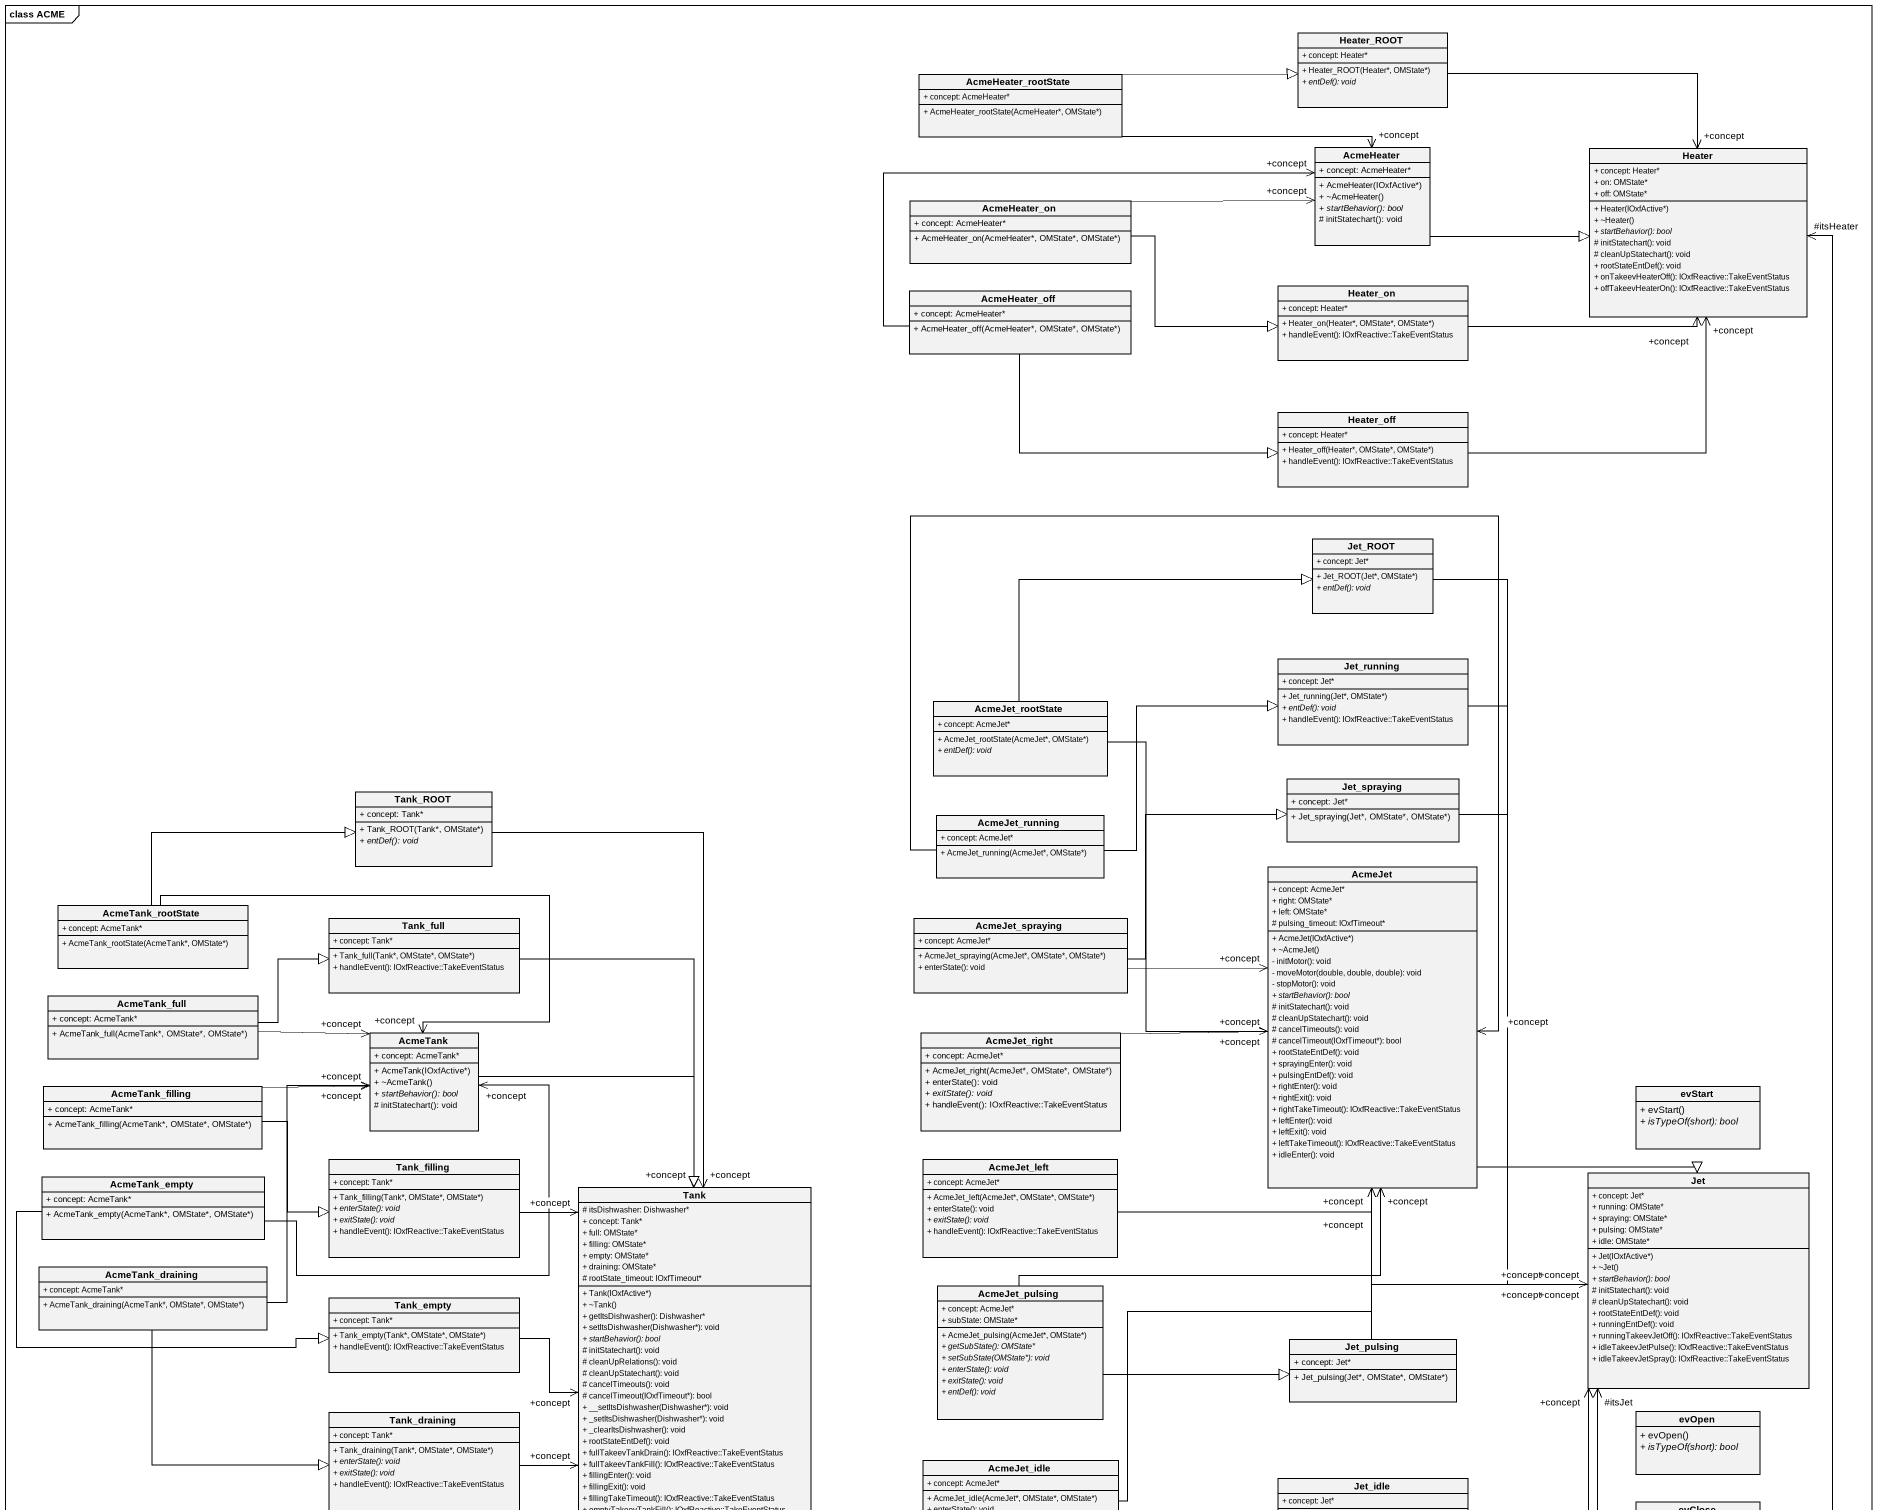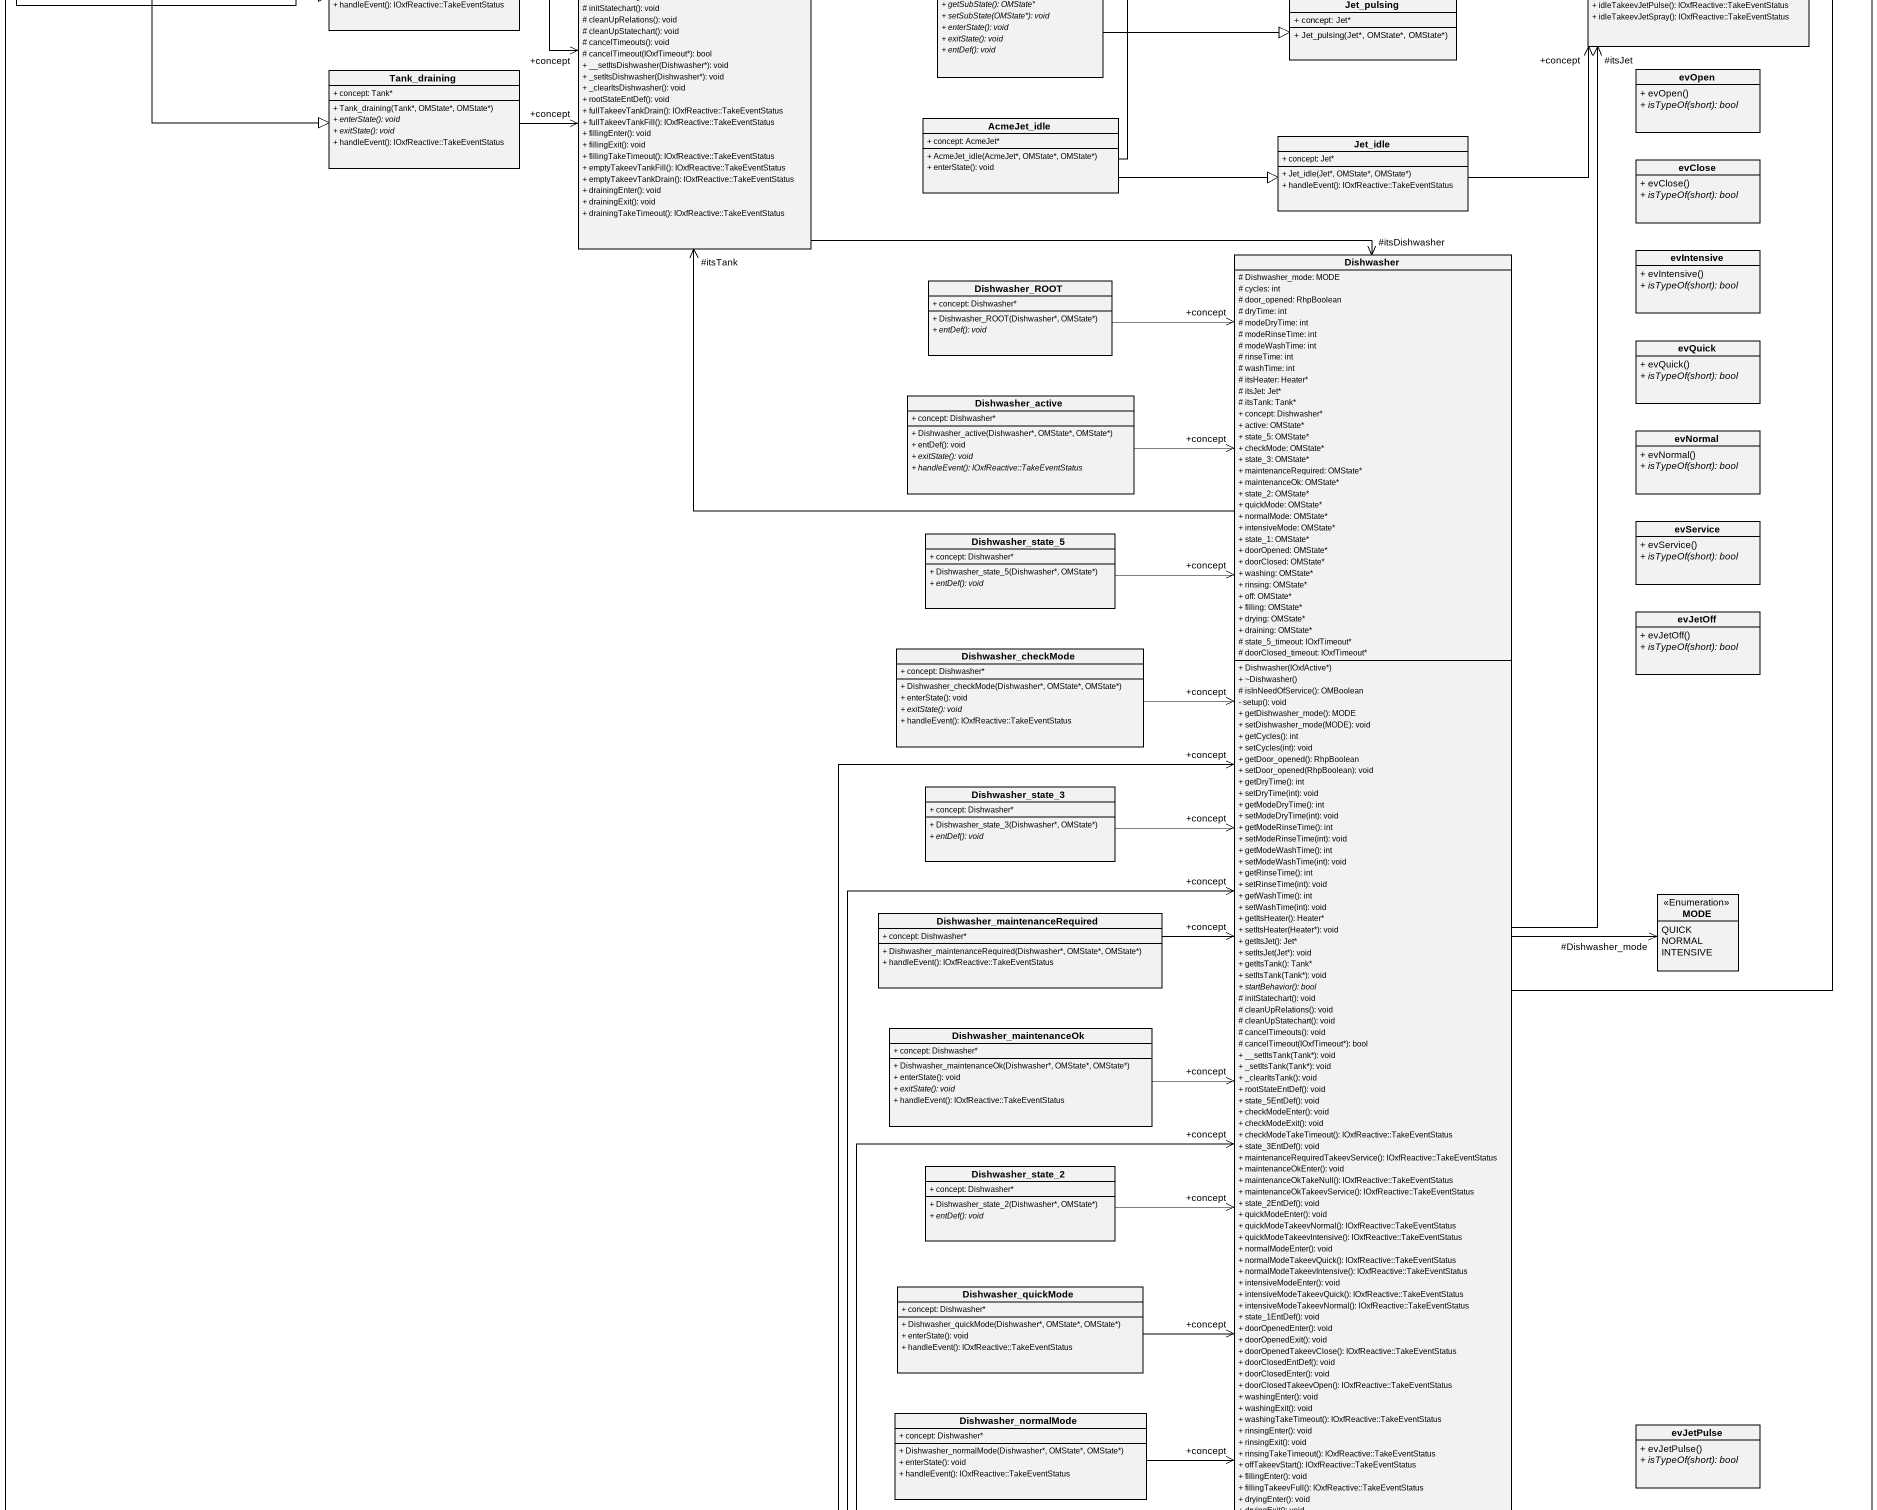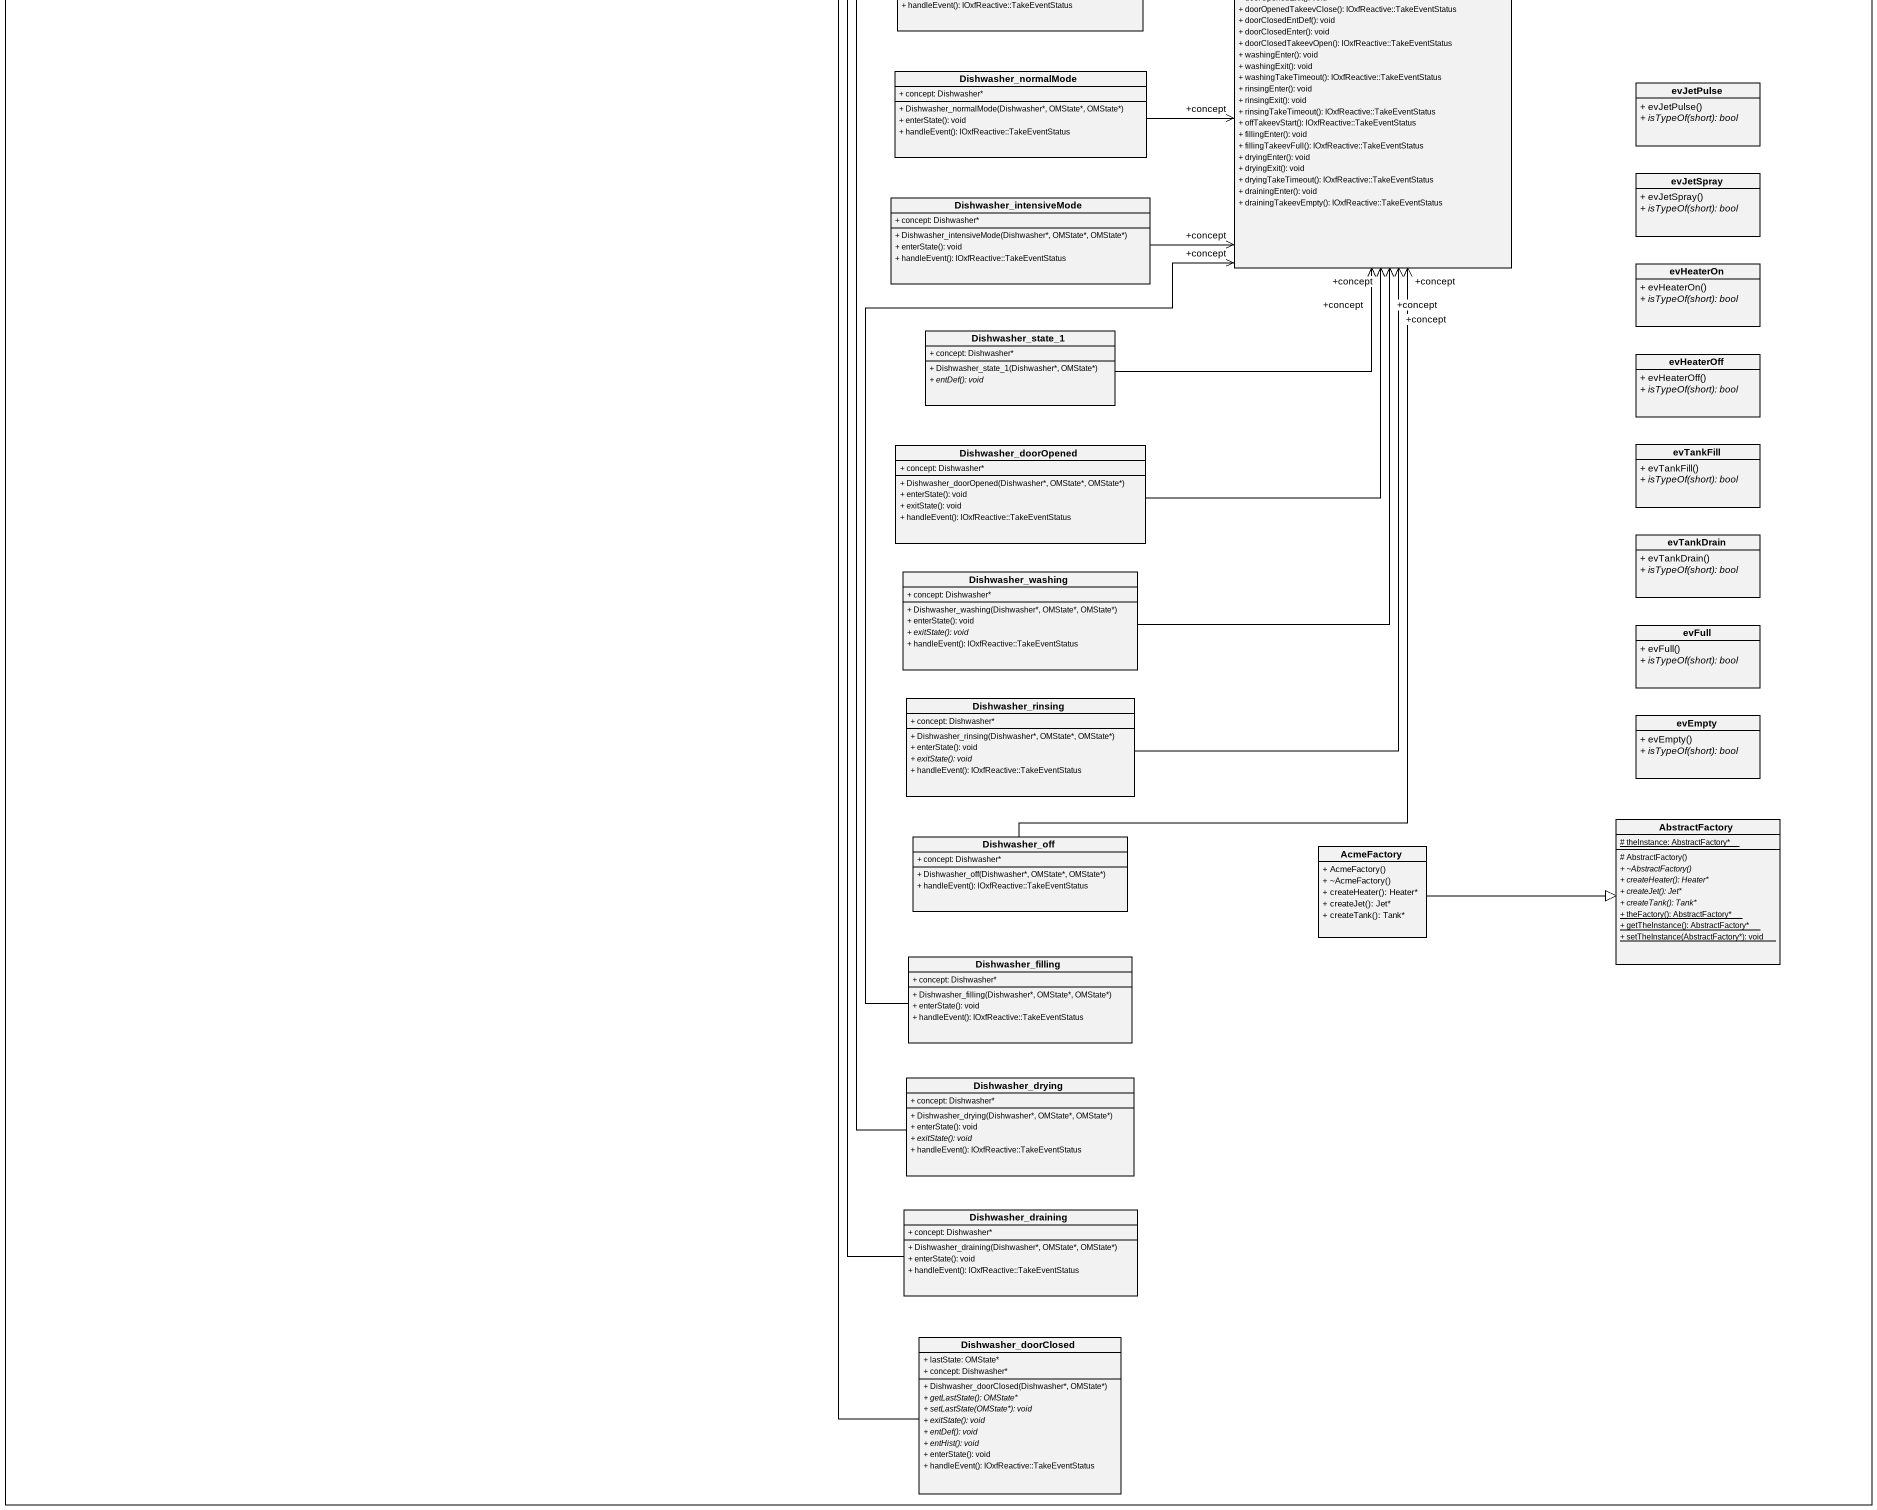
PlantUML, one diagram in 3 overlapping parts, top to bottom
@startuml
mainframe class ACME
hide circle
hide empty members
skinparam classAttributeIconSize 0
class Heater_ROOT {
  + concept: Heater*
  + Heater_ROOT(Heater*, OMState*)
  {abstract} + entDef(): void
}
class AcmeHeater_rootState {
  + concept: AcmeHeater*
  + AcmeHeater_rootState(AcmeHeater*, OMState*)
}
class AcmeHeater {
  + concept: AcmeHeater*
  + AcmeHeater(IOxfActive*)
  + ~AcmeHeater()
  {abstract} + startBehavior(): bool
  # initStatechart(): void
}
class Heater {
  + concept: Heater*
  + on: OMState*
  + off: OMState*
  + Heater(IOxfActive*)
  + ~Heater()
  {abstract} + startBehavior(): bool
  # initStatechart(): void
  # cleanUpStatechart(): void
  + rootStateEntDef(): void
  + onTakeevHeaterOff(): IOxfReactive::TakeEventStatus
  + offTakeevHeaterOn(): IOxfReactive::TakeEventStatus
}
class AcmeHeater_on {
  + concept: AcmeHeater*
  + AcmeHeater_on(AcmeHeater*, OMState*, OMState*)
}
class AcmeHeater_off {
  + concept: AcmeHeater*
  + AcmeHeater_off(AcmeHeater*, OMState*, OMState*)
}
class Heater_on {
  + concept: Heater*
  + Heater_on(Heater*, OMState*, OMState*)
  + handleEvent(): IOxfReactive::TakeEventStatus
}
class Heater_off {
  + concept: Heater*
  + Heater_off(Heater*, OMState*, OMState*)
  + handleEvent(): IOxfReactive::TakeEventStatus
}
class Jet_ROOT {
  + concept: Jet*
  + Jet_ROOT(Jet*, OMState*)
  {abstract} + entDef(): void
}
class Jet_running {
  + concept: Jet*
  + Jet_running(Jet*, OMState*)
  {abstract} + entDef(): void
  + handleEvent(): IOxfReactive::TakeEventStatus
}
class AcmeJet_rootState {
  + concept: AcmeJet*
  + AcmeJet_rootState(AcmeJet*, OMState*)
  {abstract} + entDef(): void
}
class Jet_spraying {
  + concept: Jet*
  + Jet_spraying(Jet*, OMState*, OMState*)
}
class Tank_ROOT {
  + concept: Tank*
  + Tank_ROOT(Tank*, OMState*)
  {abstract} + entDef(): void
}
class AcmeJet_running {
  + concept: AcmeJet*
  + AcmeJet_running(AcmeJet*, OMState*)
}
class AcmeJet {
  + concept: AcmeJet*
  + right: OMState*
  + left: OMState*
  # pulsing_timeout: IOxfTimeout*
  + AcmeJet(IOxfActive*)
  + ~AcmeJet()
  - initMotor(): void
  - moveMotor(double, double, double): void
  - stopMotor(): void
  {abstract} + startBehavior(): bool
  # initStatechart(): void
  # cleanUpStatechart(): void
  # cancelTimeouts(): void
  # cancelTimeout(IOxfTimeout*): bool
  + rootStateEntDef(): void
  + sprayingEnter(): void
  + pulsingEntDef(): void
  + rightEnter(): void
  + rightExit(): void
  + rightTakeTimeout(): IOxfReactive::TakeEventStatus
  + leftEnter(): void
  + leftExit(): void
  + leftTakeTimeout(): IOxfReactive::TakeEventStatus
  + idleEnter(): void
}
class AcmeTank_rootState {
  + concept: AcmeTank*
  + AcmeTank_rootState(AcmeTank*, OMState*)
}
class Tank_full {
  + concept: Tank*
  + Tank_full(Tank*, OMState*, OMState*)
  + handleEvent(): IOxfReactive::TakeEventStatus
}
class AcmeJet_spraying {
  + concept: AcmeJet*
  + AcmeJet_spraying(AcmeJet*, OMState*, OMState*)
  + enterState(): void
}
class AcmeTank_full {
  + concept: AcmeTank*
  + AcmeTank_full(AcmeTank*, OMState*, OMState*)
}
class AcmeTank {
  + concept: AcmeTank*
  + AcmeTank(IOxfActive*)
  + ~AcmeTank()
  {abstract} + startBehavior(): bool
  # initStatechart(): void
}
class AcmeJet_right {
  + concept: AcmeJet*
  + AcmeJet_right(AcmeJet*, OMState*, OMState*)
  + enterState(): void
  {abstract} + exitState(): void
  + handleEvent(): IOxfReactive::TakeEventStatus
}
class AcmeTank_filling {
  + concept: AcmeTank*
  + AcmeTank_filling(AcmeTank*, OMState*, OMState*)
}
class evStart {
  + evStart()
  {abstract} + isTypeOf(short): bool
}
class AcmeTank_empty {
  + concept: AcmeTank*
  + AcmeTank_empty(AcmeTank*, OMState*, OMState*)
}
class Tank_filling {
  + concept: Tank*
  + Tank_filling(Tank*, OMState*, OMState*)
  {abstract} + enterState(): void
  {abstract} + exitState(): void
  + handleEvent(): IOxfReactive::TakeEventStatus
}
class Tank {
  # itsDishwasher: Dishwasher*
  + concept: Tank*
  + full: OMState*
  + filling: OMState*
  + empty: OMState*
  + draining: OMState*
  # rootState_timeout: IOxfTimeout*
  + Tank(IOxfActive*)
  + ~Tank()
  + getItsDishwasher(): Dishwasher*
  + setItsDishwasher(Dishwasher*): void
  {abstract} + startBehavior(): bool
  # initStatechart(): void
  # cleanUpRelations(): void
  # cleanUpStatechart(): void
  # cancelTimeouts(): void
  # cancelTimeout(IOxfTimeout*): bool
  + __setItsDishwasher(Dishwasher*): void
  + _setItsDishwasher(Dishwasher*): void
  + _clearItsDishwasher(): void
  + rootStateEntDef(): void
  + fullTakeevTankDrain(): IOxfReactive::TakeEventStatus
  + fullTakeevTankFill(): IOxfReactive::TakeEventStatus
  + fillingEnter(): void
  + fillingExit(): void
  + fillingTakeTimeout(): IOxfReactive::TakeEventStatus
  + emptyTakeevTankFill(): IOxfReactive::TakeEventStatus
  + emptyTakeevTankDrain(): IOxfReactive::TakeEventStatus
  + drainingEnter(): void
  + drainingExit(): void
  + drainingTakeTimeout(): IOxfReactive::TakeEventStatus
}
class AcmeJet_left {
  + concept: AcmeJet*
  + AcmeJet_left(AcmeJet*, OMState*, OMState*)
  + enterState(): void
  {abstract} + exitState(): void
  + handleEvent(): IOxfReactive::TakeEventStatus
}
class Jet {
  + concept: Jet*
  + running: OMState*
  + spraying: OMState*
  + pulsing: OMState*
  + idle: OMState*
  + Jet(IOxfActive*)
  + ~Jet()
  {abstract} + startBehavior(): bool
  # initStatechart(): void
  # cleanUpStatechart(): void
  + rootStateEntDef(): void
  + runningEntDef(): void
  + runningTakeevJetOff(): IOxfReactive::TakeEventStatus
  + idleTakeevJetPulse(): IOxfReactive::TakeEventStatus
  + idleTakeevJetSpray(): IOxfReactive::TakeEventStatus
}
class AcmeTank_draining {
  + concept: AcmeTank*
  + AcmeTank_draining(AcmeTank*, OMState*, OMState*)
}
class Tank_empty {
  + concept: Tank*
  + Tank_empty(Tank*, OMState*, OMState*)
  + handleEvent(): IOxfReactive::TakeEventStatus
}
class AcmeJet_pulsing {
  + concept: AcmeJet*
  + subState: OMState*
  + AcmeJet_pulsing(AcmeJet*, OMState*)
  {abstract} + getSubState(): OMState*
  {abstract} + setSubState(OMState*): void
  {abstract} + enterState(): void
  {abstract} + exitState(): void
  {abstract} + entDef(): void
}
class Jet_pulsing {
  + concept: Jet*
  + Jet_pulsing(Jet*, OMState*, OMState*)
}
class Tank_draining {
  + concept: Tank*
  + Tank_draining(Tank*, OMState*, OMState*)
  {abstract} + enterState(): void
  {abstract} + exitState(): void
  + handleEvent(): IOxfReactive::TakeEventStatus
}
class evOpen {
  + evOpen()
  {abstract} + isTypeOf(short): bool
}
class AcmeJet_idle {
  + concept: AcmeJet*
  + AcmeJet_idle(AcmeJet*, OMState*, OMState*)
  + enterState(): void
}
class Jet_idle {
  + concept: Jet*
  + Jet_idle(Jet*, OMState*, OMState*)
  + handleEvent(): IOxfReactive::TakeEventStatus
}
class evClose {
  + evClose()
  {abstract} + isTypeOf(short): bool
}
class Dishwasher {
  # Dishwasher_mode: MODE
  # cycles: int
  # door_opened: RhpBoolean
  # dryTime: int
  # modeDryTime: int
  # modeRinseTime: int
  # modeWashTime: int
  # rinseTime: int
  # washTime: int
  # itsHeater: Heater*
  # itsJet: Jet*
  # itsTank: Tank*
  + concept: Dishwasher*
  + active: OMState*
  + state_5: OMState*
  + checkMode: OMState*
  + state_3: OMState*
  + maintenanceRequired: OMState*
  + maintenanceOk: OMState*
  + state_2: OMState*
  + quickMode: OMState*
  + normalMode: OMState*
  + intensiveMode: OMState*
  + state_1: OMState*
  + doorOpened: OMState*
  + doorClosed: OMState*
  + washing: OMState*
  + rinsing: OMState*
  + off: OMState*
  + filling: OMState*
  + drying: OMState*
  + draining: OMState*
  # state_5_timeout: IOxfTimeout*
  # doorClosed_timeout: IOxfTimeout*
  + Dishwasher(IOxfActive*)
  + ~Dishwasher()
  # isInNeedOfService(): OMBoolean
  - setup(): void
  + getDishwasher_mode(): MODE
  + setDishwasher_mode(MODE): void
  + getCycles(): int
  + setCycles(int): void
  + getDoor_opened(): RhpBoolean
  + setDoor_opened(RhpBoolean): void
  + getDryTime(): int
  + setDryTime(int): void
  + getModeDryTime(): int
  + setModeDryTime(int): void
  + getModeRinseTime(): int
  + setModeRinseTime(int): void
  + getModeWashTime(): int
  + setModeWashTime(int): void
  + getRinseTime(): int
  + setRinseTime(int): void
  + getWashTime(): int
  + setWashTime(int): void
  + getItsHeater(): Heater*
  + setItsHeater(Heater*): void
  + getItsJet(): Jet*
  + setItsJet(Jet*): void
  + getItsTank(): Tank*
  + setItsTank(Tank*): void
  {abstract} + startBehavior(): bool
  # initStatechart(): void
  # cleanUpRelations(): void
  # cleanUpStatechart(): void
  # cancelTimeouts(): void
  # cancelTimeout(IOxfTimeout*): bool
  + __setItsTank(Tank*): void
  + _setItsTank(Tank*): void
  + _clearItsTank(): void
  + rootStateEntDef(): void
  + state_5EntDef(): void
  + checkModeEnter(): void
  + checkModeExit(): void
  + checkModeTakeTimeout(): IOxfReactive::TakeEventStatus
  + state_3EntDef(): void
  + maintenanceRequiredTakeevService(): IOxfReactive::TakeEventStatus
  + maintenanceOkEnter(): void
  + maintenanceOkTakeNull(): IOxfReactive::TakeEventStatus
  + maintenanceOkTakeevService(): IOxfReactive::TakeEventStatus
  + state_2EntDef(): void
  + quickModeEnter(): void
  + quickModeTakeevNormal(): IOxfReactive::TakeEventStatus
  + quickModeTakeevIntensive(): IOxfReactive::TakeEventStatus
  + normalModeEnter(): void
  + normalModeTakeevQuick(): IOxfReactive::TakeEventStatus
  + normalModeTakeevIntensive(): IOxfReactive::TakeEventStatus
  + intensiveModeEnter(): void
  + intensiveModeTakeevQuick(): IOxfReactive::TakeEventStatus
  + intensiveModeTakeevNormal(): IOxfReactive::TakeEventStatus
  + state_1EntDef(): void
  + doorOpenedEnter(): void
  + doorOpenedExit(): void
  + doorOpenedTakeevClose(): IOxfReactive::TakeEventStatus
  + doorClosedEntDef(): void
  + doorClosedEnter(): void
  + doorClosedTakeevOpen(): IOxfReactive::TakeEventStatus
  + washingEnter(): void
  + washingExit(): void
  + washingTakeTimeout(): IOxfReactive::TakeEventStatus
  + rinsingEnter(): void
  + rinsingExit(): void
  + rinsingTakeTimeout(): IOxfReactive::TakeEventStatus
  + offTakeevStart(): IOxfReactive::TakeEventStatus
  + fillingEnter(): void
  + fillingTakeevFull(): IOxfReactive::TakeEventStatus
  + dryingEnter(): void
  + dryingExit(): void
  + dryingTakeTimeout(): IOxfReactive::TakeEventStatus
  + drainingEnter(): void
  + drainingTakeevEmpty(): IOxfReactive::TakeEventStatus
}
class evIntensive {
  + evIntensive()
  {abstract} + isTypeOf(short): bool
}
class Dishwasher_ROOT {
  + concept: Dishwasher*
  + Dishwasher_ROOT(Dishwasher*, OMState*)
  {abstract} + entDef(): void
}
class evQuick {
  + evQuick()
  {abstract} + isTypeOf(short): bool
}
class Dishwasher_active {
  + concept: Dishwasher*
  + Dishwasher_active(Dishwasher*, OMState*, OMState*)
  + entDef(): void
  {abstract} + exitState(): void
  {abstract} + handleEvent(): IOxfReactive::TakeEventStatus
}
class evNormal {
  + evNormal()
  {abstract} + isTypeOf(short): bool
}
class Dishwasher_state_5 {
  + concept: Dishwasher*
  + Dishwasher_state_5(Dishwasher*, OMState*)
  {abstract} + entDef(): void
}
class evService {
  + evService()
  {abstract} + isTypeOf(short): bool
}
class evJetOff {
  + evJetOff()
  {abstract} + isTypeOf(short): bool
}
class Dishwasher_checkMode {
  + concept: Dishwasher*
  + Dishwasher_checkMode(Dishwasher*, OMState*, OMState*)
  + enterState(): void
  {abstract} + exitState(): void
  + handleEvent(): IOxfReactive::TakeEventStatus
}
class Dishwasher_state_3 {
  + concept: Dishwasher*
  + Dishwasher_state_3(Dishwasher*, OMState*)
  {abstract} + entDef(): void
}
enum MODE <<Enumeration>> {
  QUICK
  NORMAL
  INTENSIVE
}
class "Dishwasher_maintenanceRequired" as Dishwasher_2 {
  + concept: Dishwasher*
  + Dishwasher_maintenanceRequired(Dishwasher*, OMState*, OMState*)
  + handleEvent(): IOxfReactive::TakeEventStatus
}
class Dishwasher_maintenanceOk {
  + concept: Dishwasher*
  + Dishwasher_maintenanceOk(Dishwasher*, OMState*, OMState*)
  + enterState(): void
  {abstract} + exitState(): void
  + handleEvent(): IOxfReactive::TakeEventStatus
}
class Dishwasher_state_2 {
  + concept: Dishwasher*
  + Dishwasher_state_2(Dishwasher*, OMState*)
  {abstract} + entDef(): void
}
class Dishwasher_quickMode {
  + concept: Dishwasher*
  + Dishwasher_quickMode(Dishwasher*, OMState*, OMState*)
  + enterState(): void
  + handleEvent(): IOxfReactive::TakeEventStatus
}
class Dishwasher_normalMode {
  + concept: Dishwasher*
  + Dishwasher_normalMode(Dishwasher*, OMState*, OMState*)
  + enterState(): void
  + handleEvent(): IOxfReactive::TakeEventStatus
}
class evJetPulse {
  + evJetPulse()
  {abstract} + isTypeOf(short): bool
}
class evJetSpray {
  + evJetSpray()
  {abstract} + isTypeOf(short): bool
}
class Dishwasher_intensiveMode {
  + concept: Dishwasher*
  + Dishwasher_intensiveMode(Dishwasher*, OMState*, OMState*)
  + enterState(): void
  + handleEvent(): IOxfReactive::TakeEventStatus
}
class evHeaterOn {
  + evHeaterOn()
  {abstract} + isTypeOf(short): bool
}
class Dishwasher_state_1 {
  + concept: Dishwasher*
  + Dishwasher_state_1(Dishwasher*, OMState*)
  {abstract} + entDef(): void
}
class evHeaterOff {
  + evHeaterOff()
  {abstract} + isTypeOf(short): bool
}
class Dishwasher_doorOpened {
  + concept: Dishwasher*
  + Dishwasher_doorOpened(Dishwasher*, OMState*, OMState*)
  + enterState(): void
  + exitState(): void
  + handleEvent(): IOxfReactive::TakeEventStatus
}
class evTankFill {
  + evTankFill()
  {abstract} + isTypeOf(short): bool
}
class evTankDrain {
  + evTankDrain()
  {abstract} + isTypeOf(short): bool
}
class Dishwasher_washing {
  + concept: Dishwasher*
  + Dishwasher_washing(Dishwasher*, OMState*, OMState*)
  + enterState(): void
  {abstract} + exitState(): void
  + handleEvent(): IOxfReactive::TakeEventStatus
}
class evFull {
  + evFull()
  {abstract} + isTypeOf(short): bool
}
class Dishwasher_rinsing {
  + concept: Dishwasher*
  + Dishwasher_rinsing(Dishwasher*, OMState*, OMState*)
  + enterState(): void
  {abstract} + exitState(): void
  + handleEvent(): IOxfReactive::TakeEventStatus
}
class evEmpty {
  + evEmpty()
  {abstract} + isTypeOf(short): bool
}
class AbstractFactory {
  {static} # theInstance: AbstractFactory*
  # AbstractFactory()
  {abstract} + ~AbstractFactory()
  {abstract} + createHeater(): Heater*
  {abstract} + createJet(): Jet*
  {abstract} + createTank(): Tank*
  {static} + theFactory(): AbstractFactory*
  {static} + getTheInstance(): AbstractFactory*
  {static} + setTheInstance(AbstractFactory*): void
}
class Dishwasher_off {
  + concept: Dishwasher*
  + Dishwasher_off(Dishwasher*, OMState*, OMState*)
  + handleEvent(): IOxfReactive::TakeEventStatus
}
class AcmeFactory {
  + AcmeFactory()
  + ~AcmeFactory()
  + createHeater(): Heater*
  + createJet(): Jet*
  + createTank(): Tank*
}
class Dishwasher_filling {
  + concept: Dishwasher*
  + Dishwasher_filling(Dishwasher*, OMState*, OMState*)
  + enterState(): void
  + handleEvent(): IOxfReactive::TakeEventStatus
}
class Dishwasher_drying {
  + concept: Dishwasher*
  + Dishwasher_drying(Dishwasher*, OMState*, OMState*)
  + enterState(): void
  {abstract} + exitState(): void
  + handleEvent(): IOxfReactive::TakeEventStatus
}
class Dishwasher_draining {
  + concept: Dishwasher*
  + Dishwasher_draining(Dishwasher*, OMState*, OMState*)
  + enterState(): void
  + handleEvent(): IOxfReactive::TakeEventStatus
}
class Dishwasher_doorClosed {
  + lastState: OMState*
  + concept: Dishwasher*
  + Dishwasher_doorClosed(Dishwasher*, OMState*)
  {abstract} + getLastState(): OMState*
  {abstract} + setLastState(OMState*): void
  {abstract} + exitState(): void
  {abstract} + entDef(): void
  {abstract} + entHist(): void
  + enterState(): void
  + handleEvent(): IOxfReactive::TakeEventStatus
}
Heater_ROOT -right-> "+concept" Heater
AcmeHeater_rootState -right-|> Heater_ROOT
AcmeHeater_rootState -right-> "+concept" AcmeHeater
AcmeHeater -right-|> Heater
AcmeHeater_on -right-> "+concept" AcmeHeater
AcmeHeater_on -right-|> Heater_on
AcmeHeater_off -right-> "+concept" AcmeHeater
AcmeHeater_off -right-|> Heater_off
Heater_on -right-> "+concept" Heater
Heater_off -up-> "+concept" Heater
Jet_ROOT --> "+concept" Jet
Jet_running --> "+concept" Jet
AcmeJet_rootState -right-|> Jet_ROOT
AcmeJet_rootState --> "+concept" AcmeJet
Jet_spraying --> "+concept" Jet
Tank_ROOT --> "+concept" Tank
AcmeJet_running -right-|> Jet_running
AcmeJet_running -right-> "+concept" AcmeJet
AcmeJet --|> Jet
AcmeTank_rootState -right-|> Tank_ROOT
AcmeTank_rootState -right-> "+concept" AcmeTank
Tank_full --> "+concept" Tank
AcmeJet_spraying -right-|> Jet_spraying
AcmeJet_spraying -right-> "+concept" AcmeJet
AcmeTank_full -right-|> Tank_full
AcmeTank_full -right-> "+concept" AcmeTank
AcmeTank --|> Tank
AcmeJet_right -right-> "+concept" AcmeJet
AcmeTank_filling -right-> "+concept" AcmeTank
AcmeTank_filling -right-|> Tank_filling
AcmeTank_empty -right-> "+concept" AcmeTank
AcmeTank_empty -right-|> Tank_empty
Tank_filling --> "+concept" Tank
Tank --> "#itsDishwasher" Dishwasher
AcmeJet_left -right-> "+concept" AcmeJet
AcmeTank_draining -up-> "+concept" AcmeTank
AcmeTank_draining --|> Tank_draining
Tank_empty -right-> "+concept" Tank
AcmeJet_pulsing -up-> "+concept" AcmeJet
AcmeJet_pulsing -right-|> Jet_pulsing
Jet_pulsing -right-> "+concept" Jet
Tank_draining -right-> "+concept" Tank
AcmeJet_idle -up-> "+concept" AcmeJet
AcmeJet_idle -right-|> Jet_idle
Jet_idle -up-> "+concept" Jet
Dishwasher -up-> "#itsHeater" Heater
Dishwasher -up-> "#itsTank" Tank
Dishwasher -up-> "#itsJet" Jet
Dishwasher -right-> "#Dishwasher_mode" MODE
Dishwasher_ROOT --> "+concept" Dishwasher
Dishwasher_active --> "+concept" Dishwasher
Dishwasher_state_5 --> "+concept" Dishwasher
Dishwasher_checkMode --> "+concept" Dishwasher
Dishwasher_state_3 -right-> "+concept" Dishwasher
Dishwasher_2 -right-> "+concept" Dishwasher
Dishwasher_maintenanceOk -right-> "+concept" Dishwasher
Dishwasher_state_2 -up-> "+concept" Dishwasher
Dishwasher_quickMode -up-> "+concept" Dishwasher
Dishwasher_normalMode -up-> "+concept" Dishwasher
Dishwasher_intensiveMode -up-> "+concept" Dishwasher
Dishwasher_state_1 -up-> "+concept" Dishwasher
Dishwasher_doorOpened -up-> "+concept" Dishwasher
Dishwasher_washing -up-> "+concept" Dishwasher
Dishwasher_rinsing -up-> "+concept" Dishwasher
Dishwasher_off -up-> "+concept" Dishwasher
AcmeFactory -right-|> AbstractFactory
Dishwasher_filling -up-> "+concept" Dishwasher
Dishwasher_drying -up-> "+concept" Dishwasher
Dishwasher_draining -up-> "+concept" Dishwasher
Dishwasher_doorClosed -up-> "+concept" Dishwasher
@enduml
